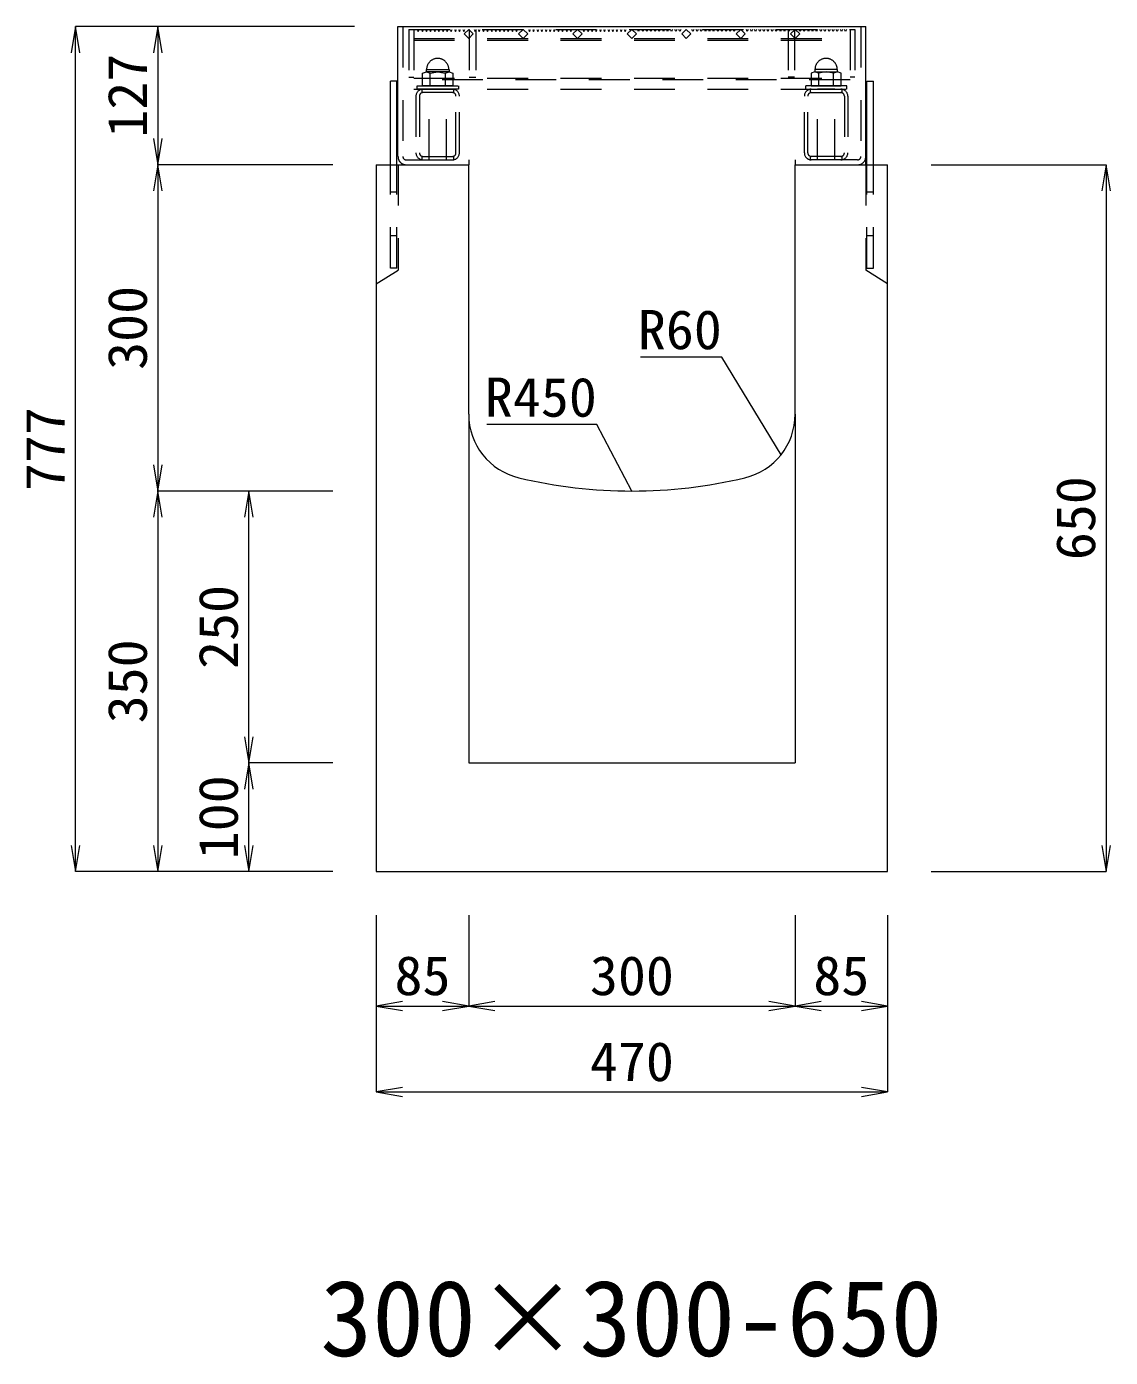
# Model space of a CAD drawing. Units: millimetres at full size. Extents: x -734 to 58102, y 49499 to 87169.
# Drawn here: x 3753 to 4749, y 65126 to 66350 of the extents above; entities that cross this region are included whole.
import ezdxf
from ezdxf.enums import TextEntityAlignment as Align

# ---------------------------------------------------------------- set-up
doc = ezdxf.new("R2010")
doc.units = ezdxf.units.MM
doc.header["$LTSCALE"] = 50
doc.linetypes.add('USER1', pattern=[1.35, 0.75, -0.6])
doc.layers.add('0_2', color=7, linetype='Continuous')
for name, color, linetype, lineweight in [('寸法線', 7, 'Continuous', 13), ('引出線', 4, 'Continuous', 13), ('本体', 2, 'Continuous', 20), ('ｸﾞﾚｰﾁﾝｸﾞ', 7, 'USER1', 9)]:
    doc.layers.add(name, color=color, linetype=linetype, lineweight=lineweight)
doc.styles.add('ＭＳ 明朝', font='')
doc.styles.get('ＭＳ 明朝').set_extended_font_data('MS Mincho')

# ---------------------------------------------------------------- blocks, each defined once
blk = doc.blocks.new('open_arrow')
at = {"color": 0, "linetype": 'Continuous', "lineweight": -2}
blk.add_lwpolyline([(7.5, 1.25), (0, 0), (7.5, -1.25)], dxfattribs=at)

msp = doc.modelspace()

# ---------------------------------------------------------------- linework, layer by layer
at = {"layer": '寸法線'}
for p, q in [((3798.14, 65572.65), (3798.14, 66349.65)), ((4054.48, 66349.65), (3798.14, 66349.65)), ((3873.69, 66349.65), (3873.69, 66222.65)), ((4054.48, 66349.65), (3873.69, 66349.65)), ((4034.48, 66222.65), (3873.69, 66222.65)), ((3873.69, 66222.65), (3873.69, 65922.65)), ((4034.48, 66222.65), (3873.69, 66222.65)), ((4584.52, 66222.65), (4745.31, 66222.65)), ((4745.31, 66222.65), (4745.31, 65572.65)), ((4034.48, 65922.65), (3873.69, 65922.65)), ((3873.69, 65922.65), (3873.69, 65572.65)), ((4034.48, 65922.65), (3873.69, 65922.65)), ((3957.29, 65672.65), (3957.29, 65922.65)), ((4034.48, 65922.65), (3957.29, 65922.65)), ((4034.48, 65672.65), (3957.29, 65672.65)), ((3957.29, 65572.65), (3957.29, 65672.65)), ((4034.48, 65672.65), (3957.29, 65672.65)), ((4034.48, 65572.65), (3798.14, 65572.65)), ((4034.48, 65572.65), (3873.69, 65572.65)), ((4034.48, 65572.65), (3957.29, 65572.65)), ((4584.52, 65572.65), (4745.31, 65572.65)), ((4074.5, 65532.63), (4074.5, 65449.11)), ((4074.5, 65532.63), (4074.5, 65370.06)), ((4159.5, 65532.63), (4159.5, 65449.11)), ((4159.5, 65532.63), (4159.5, 65449.11)), ((4459.5, 65532.63), (4459.5, 65449.11)), ((4459.5, 65532.63), (4459.5, 65449.11)), ((4544.5, 65532.63), (4544.5, 65449.11)), ((4544.5, 65532.63), (4544.5, 65370.06)), ((4074.5, 65449.11), (4159.5, 65449.11)), ((4159.5, 65449.11), (4459.5, 65449.11)), ((4459.5, 65449.11), (4544.5, 65449.11)), ((4074.5, 65370.06), (4544.5, 65370.06))]:
    msp.add_line(p, q, dxfattribs=at)
at = {"layer": '引出線'}
for points in [[(4446.57, 65955.96), (4392.16, 66045.86), (4317.49, 66045.86)], [(4309.5, 65922.65), (4277.28, 65983.79), (4176.27, 65983.79)]]:
    msp.add_lwpolyline(points, dxfattribs=at)
at = {"layer": '本体'}
for p, q in [((4074.5, 66222.65), (4074.5, 65572.65)), ((4074.5, 66222.65), (4159.5, 66222.65)), ((4159.5, 65993.17), (4159.5, 66222.65)), ((4459.5, 65993.17), (4459.5, 66222.65)), ((4459.5, 66222.65), (4544.5, 66222.65)), ((4544.5, 65572.65), (4544.5, 66222.65)), ((4159.5, 65993.17), (4159.5, 65672.65)), ((4459.5, 65993.17), (4459.5, 65672.65)), ((4159.5, 65672.65), (4459.5, 65672.65)), ((4074.5, 65572.65), (4544.5, 65572.65))]:
    msp.add_line(p, q, dxfattribs=at)
at = {"layer": '本体', "linetype": 'USER1', "lineweight": 9}
for p, q in [((4094.51, 66222.65), (4094.51, 66125.65)), ((4524.51, 66222.65), (4524.51, 66125.65)), ((4074.51, 66113.14), (4094.51, 66125.65)), ((4544.51, 66113.14), (4524.51, 66125.65))]:
    msp.add_line(p, q, dxfattribs=at)
at = {"layer": '本体'}
for centre, radius, start, end in [((4219.5, 65993.17), 60, 180, 256.65785), ((4399.5, 65993.17), 60, 283.34237, 0), ((4309.5, 66372.65), 450, 256.65777, 283.34225)]:
    msp.add_arc(centre, radius, start, end, dxfattribs=at)
at = {"layer": 'ｸﾞﾚｰﾁﾝｸﾞ', "linetype": 'Continuous'}
for p, q in [((4094.5, 66349.65), (4524.5, 66349.65)), ((4094.5, 66230.28), (4094.5, 66349.65)), ((4524.5, 66222.65), (4524.5, 66349.65)), ((4093.5, 66299.64), (4087.5, 66299.64)), ((4087.5, 66222.65), (4087.5, 66299.64)), ((4093.5, 66222.65), (4093.5, 66299.64)), ((4525.5, 66299.64), (4531.5, 66299.64)), ((4525.5, 66222.65), (4525.5, 66299.64)), ((4531.5, 66222.65), (4531.5, 66299.64))]:
    msp.add_line(p, q, dxfattribs=at)
at = {"layer": 'ｸﾞﾚｰﾁﾝｸﾞ'}
for p, q in [((4099, 66349.65), (4099, 66230.15)), ((4104.5, 66347.15), (4104.5, 66303.15)), ((4109, 66347.15), (4109, 66303.15)), ((4109, 66347.15), (4109, 66292.15)), ((4112.2, 66347.15), (4113.1, 66345.05)), ((4113.1, 66345.05), (4114, 66347.15)), ((4116, 66347.15), (4116.9, 66345.05)), ((4116.9, 66345.05), (4117.8, 66347.15)), ((4119.8, 66347.15), (4120.7, 66345.05)), ((4120.7, 66345.05), (4121.6, 66347.15)), ((4123.6, 66347.15), (4124.5, 66345.05)), ((4124.5, 66345.05), (4125.4, 66347.15)), ((4127.4, 66347.15), (4128.3, 66345.05)), ((4128.3, 66345.05), (4129.2, 66347.15)), ((4131.2, 66347.15), (4132.1, 66345.05)), ((4132.1, 66345.05), (4133, 66347.15)), ((4135, 66347.15), (4135.9, 66345.05)), ((4135.9, 66345.05), (4136.8, 66347.15)), ((4138.8, 66347.15), (4139.7, 66345.05)), ((4139.7, 66345.05), (4140.6, 66347.15)), ((4142.6, 66347.15), (4143.5, 66345.05)), ((4143.5, 66345.05), (4144.4, 66347.15)), ((4146.4, 66347.15), (4147.3, 66345.05)), ((4147.3, 66345.05), (4148.2, 66347.15)), ((4150.2, 66347.15), (4151.1, 66345.05)), ((4151.1, 66345.05), (4152, 66347.15)), ((4154, 66347.15), (4154.9, 66345.05)), ((4154.9, 66345.05), (4155.8, 66347.15)), ((4159.5, 66347.15), (4155.26, 66342.91)), ((4163.74, 66342.91), (4159.5, 66347.15)), ((4160, 66347.15), (4160, 66303.15)), ((4164.5, 66347.15), (4165.4, 66345.05)), ((4165.4, 66345.05), (4166.3, 66347.15)), ((4166, 66347.15), (4166, 66303.15)), ((4168.3, 66347.15), (4169.2, 66345.05)), ((4169.2, 66345.05), (4170.1, 66347.15)), ((4172.1, 66347.15), (4173, 66345.05)), ((4173, 66345.05), (4173.9, 66347.15)), ((4175.9, 66347.15), (4176.8, 66345.05)), ((4176.8, 66345.05), (4177.7, 66347.15)), ((4179.7, 66347.15), (4180.6, 66345.05)), ((4180.6, 66345.05), (4181.5, 66347.15)), ((4183.5, 66347.15), (4184.4, 66345.05)), ((4184.4, 66345.05), (4185.3, 66347.15)), ((4187.3, 66347.15), (4188.2, 66345.05)), ((4188.2, 66345.05), (4189.1, 66347.15)), ((4191.1, 66347.15), (4192, 66345.05)), ((4192, 66345.05), (4192.9, 66347.15)), ((4194.9, 66347.15), (4195.8, 66345.05)), ((4195.8, 66345.05), (4196.7, 66347.15)), ((4198.7, 66347.15), (4199.6, 66345.05)), ((4199.6, 66345.05), (4200.5, 66347.15)), ((4202.5, 66347.15), (4203.4, 66345.05)), ((4203.4, 66345.05), (4204.3, 66347.15)), ((4209.5, 66347.15), (4205.26, 66342.91)), ((4213.74, 66342.91), (4209.5, 66347.15)), ((4214.5, 66347.15), (4215.4, 66345.05)), ((4215.4, 66345.05), (4216.3, 66347.15)), ((4218.3, 66347.15), (4219.2, 66345.05)), ((4219.2, 66345.05), (4220.1, 66347.15)), ((4222.1, 66347.15), (4223, 66345.05)), ((4223, 66345.05), (4223.9, 66347.15)), ((4225.9, 66347.15), (4226.8, 66345.05)), ((4226.8, 66345.05), (4227.7, 66347.15)), ((4229.7, 66347.15), (4230.6, 66345.05)), ((4230.6, 66345.05), (4231.5, 66347.15)), ((4233.5, 66347.15), (4234.4, 66345.05)), ((4234.4, 66345.05), (4235.3, 66347.15)), ((4237.3, 66347.15), (4238.2, 66345.05)), ((4238.2, 66345.05), (4239.1, 66347.15)), ((4241.1, 66347.15), (4242, 66345.05)), ((4242, 66345.05), (4242.9, 66347.15)), ((4244.9, 66347.15), (4245.8, 66345.05)), ((4245.8, 66345.05), (4246.7, 66347.15)), ((4248.7, 66347.15), (4249.6, 66345.05)), ((4249.6, 66345.05), (4250.5, 66347.15)), ((4252.5, 66347.15), (4253.4, 66345.05)), ((4253.4, 66345.05), (4254.3, 66347.15)), ((4259.5, 66347.15), (4255.26, 66342.91)), ((4263.74, 66342.91), (4259.5, 66347.15)), ((4264.5, 66347.15), (4265.4, 66345.05)), ((4265.4, 66345.05), (4266.3, 66347.15)), ((4268.3, 66347.15), (4269.2, 66345.05)), ((4269.2, 66345.05), (4270.1, 66347.15)), ((4272.1, 66347.15), (4273, 66345.05)), ((4273, 66345.05), (4273.9, 66347.15)), ((4275.9, 66347.15), (4276.8, 66345.05)), ((4276.8, 66345.05), (4277.7, 66347.15)), ((4279.7, 66347.15), (4280.6, 66345.05)), ((4280.6, 66345.05), (4281.5, 66347.15)), ((4283.5, 66347.15), (4284.4, 66345.05)), ((4284.4, 66345.05), (4285.3, 66347.15)), ((4287.3, 66347.15), (4288.2, 66345.05)), ((4288.2, 66345.05), (4289.1, 66347.15)), ((4291.1, 66347.15), (4292, 66345.05)), ((4292, 66345.05), (4292.9, 66347.15)), ((4294.9, 66347.15), (4295.8, 66345.05)), ((4295.8, 66345.05), (4296.7, 66347.15)), ((4298.7, 66347.15), (4299.6, 66345.05)), ((4299.6, 66345.05), (4300.5, 66347.15)), ((4302.5, 66347.15), (4303.4, 66345.05)), ((4303.4, 66345.05), (4304.3, 66347.15)), ((4309.5, 66347.15), (4305.26, 66342.91)), ((4309.5, 66347.15), (4313.74, 66342.91)), ((4315.6, 66345.05), (4314.7, 66347.15)), ((4316.5, 66347.15), (4315.6, 66345.05)), ((4319.4, 66345.05), (4318.5, 66347.15)), ((4320.3, 66347.15), (4319.4, 66345.05)), ((4323.2, 66345.05), (4322.3, 66347.15)), ((4324.1, 66347.15), (4323.2, 66345.05)), ((4327, 66345.05), (4326.1, 66347.15)), ((4327.9, 66347.15), (4327, 66345.05)), ((4330.8, 66345.05), (4329.9, 66347.15)), ((4331.7, 66347.15), (4330.8, 66345.05)), ((4334.6, 66345.05), (4333.7, 66347.15)), ((4335.5, 66347.15), (4334.6, 66345.05)), ((4338.4, 66345.05), (4337.5, 66347.15)), ((4339.3, 66347.15), (4338.4, 66345.05)), ((4342.2, 66345.05), (4341.3, 66347.15)), ((4343.1, 66347.15), (4342.2, 66345.05)), ((4346, 66345.05), (4345.1, 66347.15)), ((4346.9, 66347.15), (4346, 66345.05)), ((4349.8, 66345.05), (4348.9, 66347.15)), ((4350.7, 66347.15), (4349.8, 66345.05)), ((4353.6, 66345.05), (4352.7, 66347.15)), ((4354.5, 66347.15), (4353.6, 66345.05)), ((4355.26, 66342.91), (4359.5, 66347.15)), ((4359.5, 66347.15), (4363.74, 66342.91)), ((4365.6, 66345.05), (4364.7, 66347.15)), ((4366.5, 66347.15), (4365.6, 66345.05)), ((4369.4, 66345.05), (4368.5, 66347.15)), ((4370.3, 66347.15), (4369.4, 66345.05)), ((4373.2, 66345.05), (4372.3, 66347.15)), ((4374.1, 66347.15), (4373.2, 66345.05)), ((4377, 66345.05), (4376.1, 66347.15)), ((4377.9, 66347.15), (4377, 66345.05)), ((4380.8, 66345.05), (4379.9, 66347.15)), ((4381.7, 66347.15), (4380.8, 66345.05)), ((4384.6, 66345.05), (4383.7, 66347.15)), ((4385.5, 66347.15), (4384.6, 66345.05)), ((4388.4, 66345.05), (4387.5, 66347.15)), ((4389.3, 66347.15), (4388.4, 66345.05)), ((4392.2, 66345.05), (4391.3, 66347.15)), ((4393.1, 66347.15), (4392.2, 66345.05)), ((4396, 66345.05), (4395.1, 66347.15)), ((4396.9, 66347.15), (4396, 66345.05)), ((4399.8, 66345.05), (4398.9, 66347.15)), ((4400.7, 66347.15), (4399.8, 66345.05)), ((4403.6, 66345.05), (4402.7, 66347.15)), ((4404.5, 66347.15), (4403.6, 66345.05)), ((4405.26, 66342.91), (4409.5, 66347.15)), ((4409.5, 66347.15), (4413.74, 66342.91)), ((4415.6, 66345.05), (4414.7, 66347.15)), ((4416.5, 66347.15), (4415.6, 66345.05)), ((4419.4, 66345.05), (4418.5, 66347.15)), ((4420.3, 66347.15), (4419.4, 66345.05)), ((4423.2, 66345.05), (4422.3, 66347.15)), ((4424.1, 66347.15), (4423.2, 66345.05)), ((4427, 66345.05), (4426.1, 66347.15)), ((4427.9, 66347.15), (4427, 66345.05)), ((4430.8, 66345.05), (4429.9, 66347.15)), ((4431.7, 66347.15), (4430.8, 66345.05)), ((4434.6, 66345.05), (4433.7, 66347.15)), ((4435.5, 66347.15), (4434.6, 66345.05)), ((4438.4, 66345.05), (4437.5, 66347.15)), ((4439.3, 66347.15), (4438.4, 66345.05)), ((4442.2, 66345.05), (4441.3, 66347.15)), ((4443.1, 66347.15), (4442.2, 66345.05)), ((4446, 66345.05), (4445.1, 66347.15)), ((4446.9, 66347.15), (4446, 66345.05)), ((4449.8, 66345.05), (4448.9, 66347.15)), ((4450.7, 66347.15), (4449.8, 66345.05)), ((4453.6, 66345.05), (4452.7, 66347.15)), ((4453, 66347.15), (4453, 66303.15)), ((4454.5, 66347.15), (4453.6, 66345.05)), ((4455.26, 66342.91), (4459.5, 66347.15)), ((4459, 66347.15), (4459, 66303.15)), ((4459.5, 66347.15), (4463.74, 66342.91)), ((4464.1, 66345.05), (4463.2, 66347.15)), ((4465, 66347.15), (4464.1, 66345.05)), ((4467.9, 66345.05), (4467, 66347.15)), ((4468.8, 66347.15), (4467.9, 66345.05)), ((4471.7, 66345.05), (4470.8, 66347.15)), ((4472.6, 66347.15), (4471.7, 66345.05)), ((4475.5, 66345.05), (4474.6, 66347.15)), ((4476.4, 66347.15), (4475.5, 66345.05)), ((4479.3, 66345.05), (4478.4, 66347.15)), ((4480.2, 66347.15), (4479.3, 66345.05)), ((4483.1, 66345.05), (4482.2, 66347.15)), ((4484, 66347.15), (4483.1, 66345.05)), ((4486.9, 66345.05), (4486, 66347.15)), ((4487.8, 66347.15), (4486.9, 66345.05)), ((4490.7, 66345.05), (4489.8, 66347.15)), ((4491.6, 66347.15), (4490.7, 66345.05)), ((4494.5, 66345.05), (4493.6, 66347.15)), ((4495.4, 66347.15), (4494.5, 66345.05)), ((4498.3, 66345.05), (4497.4, 66347.15)), ((4499.2, 66347.15), (4498.3, 66345.05)), ((4502.1, 66345.05), (4501.2, 66347.15)), ((4503, 66347.15), (4502.1, 66345.05)), ((4505.9, 66345.05), (4505, 66347.15)), ((4506.8, 66347.15), (4505.9, 66345.05)), ((4510, 66347.15), (4510, 66303.15)), ((4510, 66347.15), (4510, 66292.15)), ((4514.5, 66347.15), (4514.5, 66303.15)), ((4520, 66349.65), (4520, 66230.15)), ((4109, 66338.65), (4510, 66338.65)), ((4109, 66337.15), (4510, 66337.15)), ((4155.26, 66342.91), (4159.5, 66338.66)), ((4159.5, 66338.66), (4163.74, 66342.91)), ((4159.5, 66338.66), (4160, 66339.16)), ((4205.26, 66342.91), (4209.5, 66338.66)), ((4209.5, 66338.66), (4213.74, 66342.91)), ((4255.26, 66342.91), (4259.5, 66338.66)), ((4259.5, 66338.66), (4263.74, 66342.91)), ((4305.26, 66342.91), (4309.5, 66338.66)), ((4313.74, 66342.91), (4309.5, 66338.66)), ((4359.5, 66338.66), (4355.26, 66342.91)), ((4363.74, 66342.91), (4359.5, 66338.66)), ((4409.5, 66338.66), (4405.26, 66342.91)), ((4413.74, 66342.91), (4409.5, 66338.66)), ((4459.5, 66338.66), (4455.26, 66342.91)), ((4459.5, 66338.66), (4459, 66339.16)), ((4463.74, 66342.91), (4459.5, 66338.66)), ((4117.15, 66306.95), (4120.61, 66308.15)), ((4120.61, 66310.15), (4141.39, 66310.15)), ((4120.61, 66308.15), (4120.61, 66310.15)), ((4120.61, 66308.15), (4124.08, 66306.95)), ((4141.39, 66308.15), (4120.61, 66308.15)), ((4124.08, 66306.95), (4131, 66308.15)), ((4131, 66308.15), (4137.93, 66306.95)), ((4137.93, 66306.95), (4141.39, 66308.15)), ((4141.39, 66310.15), (4141.39, 66308.15)), ((4141.39, 66308.15), (4144.85, 66306.95)), ((4477.61, 66308.15), (4474.15, 66306.95)), ((4498.39, 66310.15), (4477.61, 66310.15)), ((4477.61, 66310.15), (4477.61, 66308.15)), ((4481.07, 66306.95), (4477.61, 66308.15)), ((4477.61, 66308.15), (4498.39, 66308.15)), ((4488, 66308.15), (4481.07, 66306.95)), ((4494.92, 66306.95), (4488, 66308.15)), ((4498.39, 66308.15), (4494.92, 66306.95)), ((4498.39, 66308.15), (4498.39, 66310.15)), ((4501.85, 66306.95), (4498.39, 66308.15)), ((4104.5, 66303.15), (4109, 66303.15)), ((4109, 66302.15), (4510, 66302.15)), ((4510, 66300.65), (4109, 66300.65)), ((4117.15, 66295.15), (4117.15, 66306.95)), ((4124.08, 66295.15), (4124.08, 66306.95)), ((4137.93, 66306.95), (4137.93, 66295.15)), ((4144.85, 66306.95), (4144.85, 66295.15)), ((4160, 66303.15), (4166, 66303.15)), ((4459, 66303.15), (4453, 66303.15)), ((4474.15, 66306.95), (4474.15, 66295.15)), ((4481.07, 66306.95), (4481.07, 66295.15)), ((4494.92, 66295.15), (4494.92, 66306.95)), ((4501.85, 66295.15), (4501.85, 66306.95)), ((4514.5, 66303.15), (4510, 66303.15)), ((4109, 66292.15), (4510, 66292.15)), ((4111, 66285.75), (4111, 66233.55)), ((4112, 66295.15), (4150, 66295.15)), ((4112, 66295.15), (4131, 66295.15)), ((4112, 66292.15), (4112, 66295.15)), ((4150, 66292.15), (4112, 66292.15)), ((4114.2, 66285.75), (4114.2, 66233.55)), ((4116.5, 66292.09), (4116.5, 66288.82)), ((4131, 66295.15), (4117.15, 66295.15)), ((4144.6, 66292.15), (4117.4, 66292.15)), ((4144.6, 66292.15), (4117.4, 66292.15)), ((4144.6, 66288.95), (4117.4, 66288.95)), ((4123, 66227.15), (4123, 66292.15)), ((4123, 66292.15), (4139, 66292.15)), ((4131, 66295.15), (4124.08, 66295.15)), ((4144.85, 66295.15), (4131, 66295.15)), ((4139, 66227.15), (4139, 66292.15)), ((4145.5, 66292.09), (4145.5, 66288.82)), ((4147.8, 66233.55), (4147.8, 66285.75)), ((4150, 66295.15), (4150, 66292.15)), ((4151, 66233.55), (4151, 66285.75)), ((4468, 66233.55), (4468, 66285.75)), ((4507, 66295.15), (4469, 66295.15)), ((4469, 66295.15), (4469, 66292.15)), ((4469, 66292.15), (4507, 66292.15)), ((4471.2, 66233.55), (4471.2, 66285.75)), ((4473.5, 66292.09), (4473.5, 66288.82)), ((4474.15, 66295.15), (4488, 66295.15)), ((4474.4, 66292.15), (4501.6, 66292.15)), ((4474.4, 66292.15), (4501.6, 66292.15)), ((4474.4, 66288.95), (4501.6, 66288.95)), ((4480, 66227.15), (4480, 66292.15)), ((4496, 66292.15), (4480, 66292.15)), ((4488, 66295.15), (4501.85, 66295.15)), ((4507, 66295.15), (4488, 66295.15)), ((4488, 66295.15), (4494.92, 66295.15)), ((4496, 66227.15), (4496, 66292.15)), ((4502.5, 66292.09), (4502.5, 66288.82)), ((4504.8, 66285.75), (4504.8, 66233.55)), ((4507, 66292.15), (4507, 66295.15)), ((4508, 66285.75), (4508, 66233.55)), ((4087.5, 66127.65), (4087.5, 66222.65)), ((4093.5, 66127.65), (4093.5, 66222.65)), ((4102, 66227.15), (4159.5, 66227.15)), ((4116.5, 66230.48), (4116.5, 66227.21)), ((4117.4, 66230.35), (4144.6, 66230.35)), ((4117.4, 66227.15), (4144.6, 66227.15)), ((4145.5, 66230.48), (4145.5, 66227.21)), ((4159.5, 66227.15), (4159.5, 66222.65)), ((4517, 66227.15), (4459.5, 66227.15)), ((4459.5, 66227.15), (4459.5, 66222.65)), ((4473.5, 66230.48), (4473.5, 66227.21)), ((4501.6, 66230.35), (4474.4, 66230.35)), ((4501.6, 66227.15), (4474.4, 66227.15)), ((4502.5, 66230.48), (4502.5, 66227.21)), ((4525.5, 66127.65), (4525.5, 66222.65)), ((4531.5, 66127.65), (4531.5, 66222.65)), ((4087.5, 66197.65), (4093.5, 66197.65)), ((4525.5, 66197.65), (4531.5, 66197.65)), ((4087.5, 66157.65), (4093.5, 66157.65)), ((4525.5, 66157.65), (4531.5, 66157.65)), ((4093.5, 66127.65), (4087.5, 66127.65)), ((4525.5, 66127.65), (4531.5, 66127.65))]:
    msp.add_line(p, q, dxfattribs=at)
at = {"layer": 'ｸﾞﾚｰﾁﾝｸﾞ', "lineweight": 5}
msp.add_line((4104.5, 66347.15), (4514.5, 66347.15), dxfattribs=at)
at = {"layer": 'ｸﾞﾚｰﾁﾝｸﾞ'}
for centre, radius, start, end in [((4131, 66310.15), 10.25, 0, 180), ((4488, 66310.15), 10.25, 0, 180), ((4117.4, 66285.75), 6.4, 90, 180), ((4117.4, 66285.75), 3.2, 90, 180), ((4144.6, 66285.75), 6.4, 0, 90), ((4144.6, 66285.75), 3.2, 0, 90), ((4474.4, 66285.75), 6.4, 90, 180), ((4474.4, 66285.75), 3.2, 90, 180), ((4501.6, 66285.75), 6.4, 0, 90), ((4501.6, 66285.75), 3.2, 0, 90), ((4102, 66230.15), 7.5, 179.01874, 270), ((4102, 66230.15), 3, 180, 270), ((4117.4, 66233.55), 6.4, 180, 270), ((4117.4, 66233.55), 3.2, 180, 270), ((4144.6, 66233.55), 6.4, 270, 0), ((4144.6, 66233.55), 3.2, 270, 0), ((4474.4, 66233.55), 6.4, 180, 270), ((4474.4, 66233.55), 3.2, 180, 270), ((4501.6, 66233.55), 6.4, 270, 0), ((4501.6, 66233.55), 3.2, 270, 0), ((4517, 66230.15), 7.5, 270, 0), ((4517, 66230.15), 3, 270, 0)]:
    msp.add_arc(centre, radius, start, end, dxfattribs=at)

# ---------------------------------------------------------------- block references
at = {"layer": '寸法線', "xscale": 3.2, "yscale": 3.2}
for p, rotation in [((3798.14, 66349.65), 270), ((3873.69, 66349.65), 270), ((3873.69, 66222.65), 90), ((3873.69, 66222.65), 270), ((4745.31, 66222.65), 270), ((3873.69, 65922.65), 90), ((3873.69, 65922.65), 270), ((3957.29, 65922.65), 270), ((3957.29, 65672.65), 90), ((3957.29, 65672.65), 270), ((3798.14, 65572.65), 90), ((3873.69, 65572.65), 90), ((3957.29, 65572.65), 90), ((4745.31, 65572.65), 90), ((4159.5, 65449.11), 180), ((4459.5, 65449.11), 180), ((4544.5, 65449.11), 180), ((4544.5, 65370.06), 180)]:
    msp.add_blockref('open_arrow', p, dxfattribs=dict(at, rotation=rotation))
for p in [(4074.5, 65449.11), (4159.5, 65449.11), (4459.5, 65449.11), (4074.5, 65370.06)]:
    msp.add_blockref('open_arrow', p, dxfattribs=at)
at = {"layer": '引出線', "xscale": 0.0533, "yscale": 0.0533}
for p, rotation in [((4446.57, 65955.96), 121.2), ((4309.5, 65922.65), 117.8)]:
    msp.add_blockref('open_arrow', p, dxfattribs=dict(at, rotation=rotation))

# ---------------------------------------------------------------- texts
at = {"layer": '0_2', "style": 'ＭＳ 明朝'}
msp.add_text('300×300-650', height=70.05, dxfattribs=at).set_placement((4309.02, 65162.2), align=Align.MIDDLE_CENTER)
at = {"layer": '寸法線', "style": 'ＭＳ 明朝', "width": 1.05}
for s, p in [('127', (3845.67, 66286.15)), ('300', (3845.67, 66072.65)), ('777', (3770.12, 65961.15)), ('650', (4717.29, 65897.65)), ('250', (3929.27, 65797.65)), ('350', (3845.67, 65747.65)), ('100', (3929.27, 65622.65))]:
    msp.add_text(s, height=36.03, rotation=90, dxfattribs=at).set_placement(p, align=Align.MIDDLE_CENTER)
for s, p in [('85', (4117, 65477.13)), ('300', (4309.5, 65477.13)), ('85', (4502, 65477.13)), ('470', (4309.5, 65398.08))]:
    msp.add_text(s, height=36.03, dxfattribs=at).set_placement(p, align=Align.MIDDLE_CENTER)
at = {"layer": '引出線', "style": 'ＭＳ 明朝', "width": 1.05}
for s, p in [('R60', (4392.16, 66089.06)), ('R450', (4277.28, 66026.99))]:
    msp.add_text(s, height=36.03, dxfattribs=at).set_placement(p, align=Align.TOP_RIGHT)

doc.saveas('drawing.dxf')
